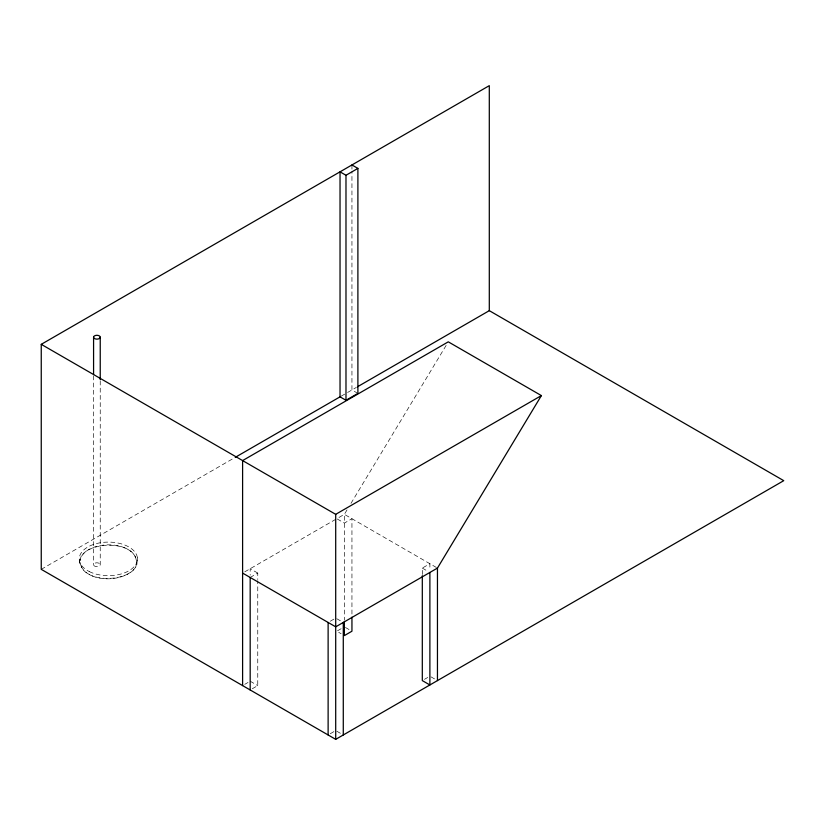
<?xml version="1.0" encoding="UTF-8"?>
<svg xmlns="http://www.w3.org/2000/svg" width="825" height="825" viewBox="0 0 825 825"><rect width="100%" height="100%" fill="white"/><g stroke="black" fill="none" stroke-linecap="round" stroke-linejoin="round"><path stroke-width="0.62" stroke-dasharray="4.12 3.09" d="M79.355 563.032C81.417 538.282 138.837 538.643 136.929 565.032C127.462 584.079 81.716 584.275 79.355 560.082M347.005 509.943L344.365 514.336L336.786 518.719L344.365 523.091L351.945 518.719L351.945 615.873M350.986 503.353L447.624 342.932M41.25 569.343L234.125 457.988M341.117 396.217L346.531 393.092M347.614 392.463L356.369 387.41M244.767 571.838L336.621 518.812M250.181 577.469L257.761 573.086L257.761 579.48M330.289 621.215L334.62 618.719M422.307 574.478L422.307 568.085L429.887 563.712L429.887 570.106M244.767 684.337L248.016 682.471M341.117 628.712L336.786 631.218L341.117 633.713M252.347 688.72L257.761 685.596L257.761 580.759M330.289 733.714L334.62 731.218M424.473 679.336L427.721 677.469M357.895 393.401L351.945 389.967L351.945 171.394M436.373 567.466L344.365 514.336L344.365 620.245M422.307 568.085L427.721 571.209M257.761 573.086L250.181 568.714L250.181 575.107M336.786 618.719L341.117 621.215M345.448 627.464L349.779 629.97M430.97 676.84L435.291 679.336M250.181 681.213L257.761 685.596M336.786 731.218L341.117 733.714M351.945 164.959L351.945 170.105M137.383 557.71L137.383 560.649M100.237 380.923L100.237 564.723A3.331 1.918 0 0 1 95.236 566.383A3.331 1.918 0 0 1 95.236 563.052A3.331 1.918 0 0 1 100.237 564.723M93.576 375.777L93.576 564.723M81.015 556.576C73.765 582.873 125.709 584.203 135.723 567.105C142.972 540.808 91.018 539.478 81.015 556.576M89.306 571.581A29.092 16.789 0 0 0 136.929 562.083A29.092 16.789 0 0 0 98.866 543.025A29.092 16.789 0 0 0 89.306 571.581"/><path stroke-width="1.24" d="M242.602 573.086L335.703 626.835L437.456 568.085L541.386 395.588L448.284 341.839L242.602 460.587L242.602 685.596M41.25 344.334L489.297 85.656L489.297 310.664L783.75 480.666L335.703 739.344L41.25 569.343L41.25 344.334L335.703 514.336L541.386 395.588M340.034 396.846L340.034 171.837L345.984 175.271L357.895 168.403L357.895 393.401L345.984 400.28L340.034 396.846L235.238 457.349M357.483 386.77L489.297 310.664M351.945 164.959L357.895 168.403M437.456 568.085L437.456 680.594M429.887 572.467L429.887 684.967L422.307 680.594L422.307 575.757M351.945 617.152L351.945 631.218L344.365 635.59L344.365 621.524M345.984 175.271L345.984 400.28M343.282 622.462L343.282 734.962M335.703 514.336L335.703 739.344M328.123 622.462L328.123 734.962M250.181 577.469L250.181 689.968M100.237 337.219A3.331 1.918 0 0 1 95.236 338.879A3.331 1.918 0 0 1 95.236 335.548A3.331 1.918 0 0 1 100.237 337.219L100.237 379.634M93.576 337.219L93.576 374.488"/></g></svg>
